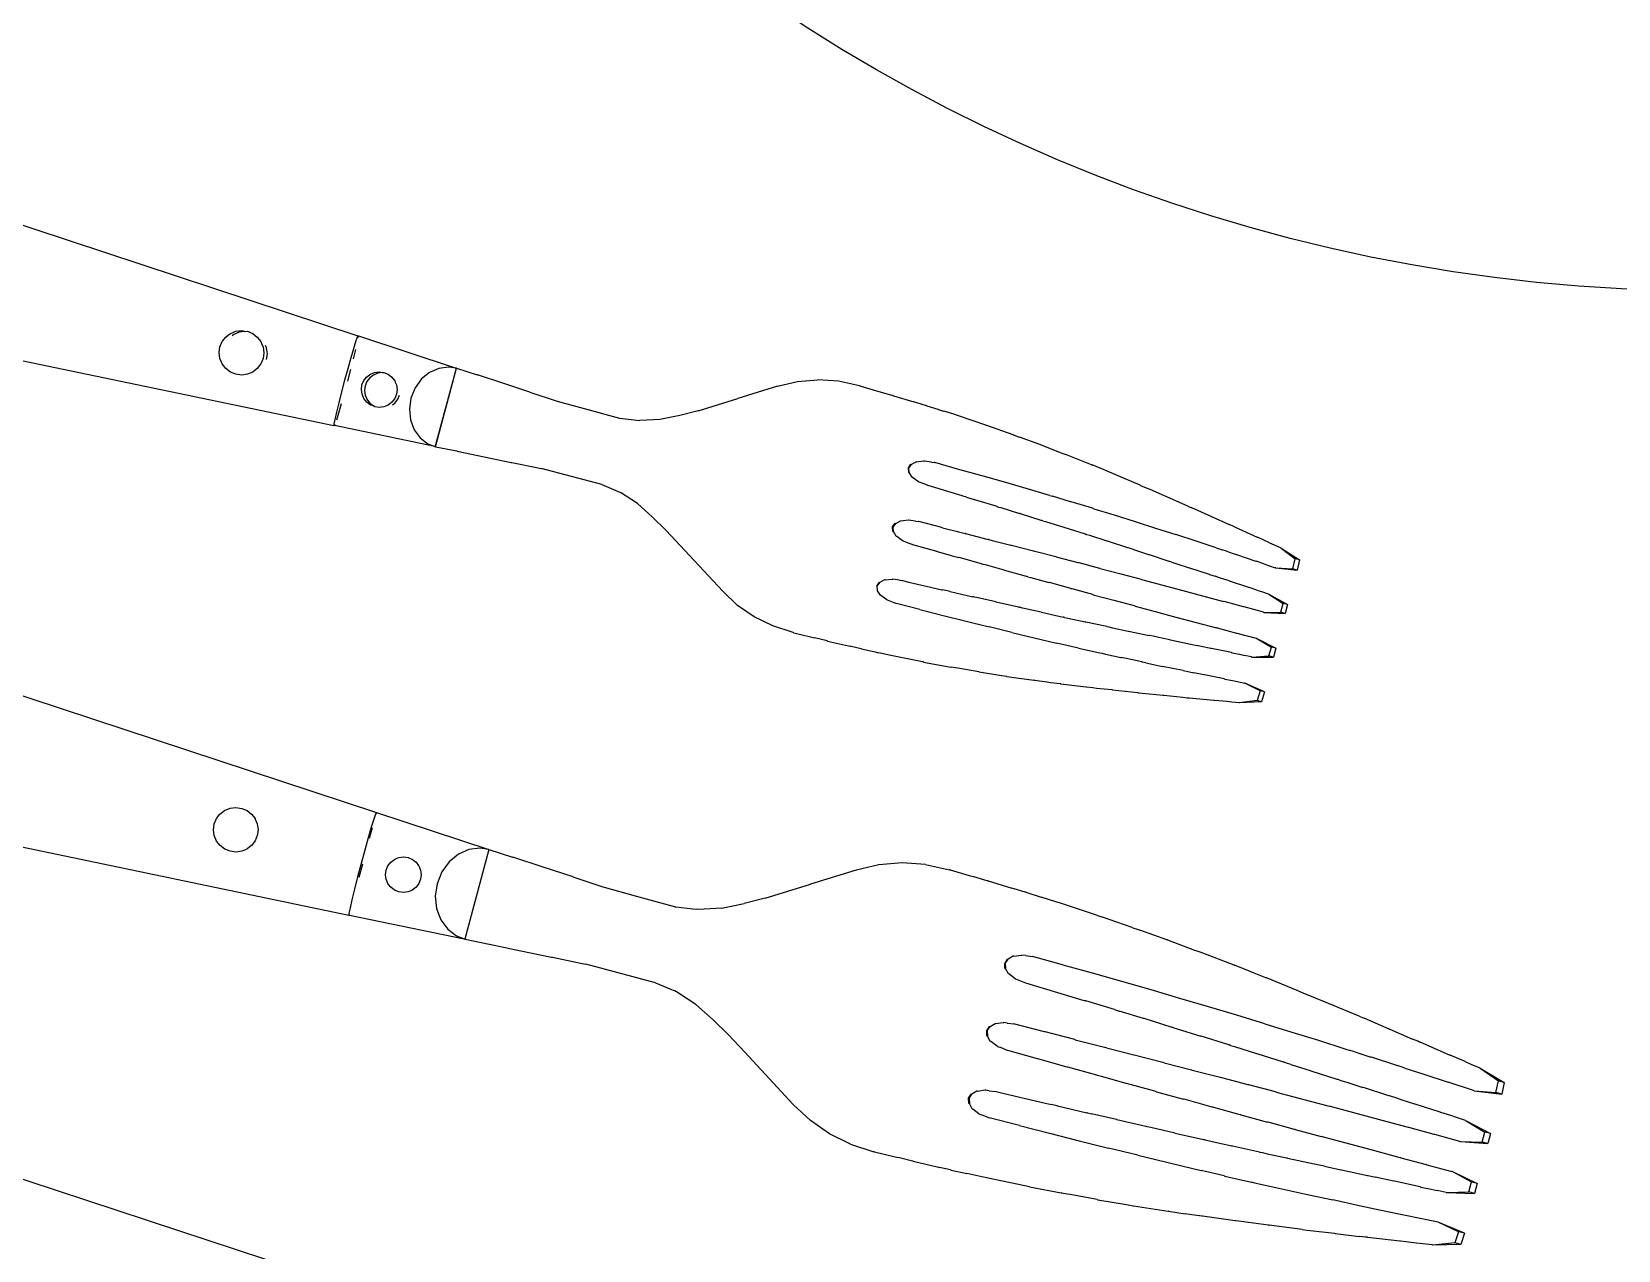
# Model space of a CAD drawing. Header units: metres. Extents: x 244.4 to 340.3, y -4.1 to 64.3.
# Drawn here: x 262.3143 to 262.4503, y 60.1486 to 60.253 of the extents above; entities that cross this region are included whole.
import ezdxf

# ---------------------------------------------------------------- set-up
doc = ezdxf.new("R2010")
doc.units = ezdxf.units.M
doc.layers.add('Edges', color=7, linetype='Continuous')

msp = doc.modelspace()

# ---------------------------------------------------------------- linework, layer by layer
at = {"layer": 'Edges'}
for p, q in [((262.26914, 60.25108), (262.34224, 60.22697)), ((262.26482, 60.23495), (262.34018, 60.21928)), ((262.33041, 60.22602), (262.3306, 60.22648)), ((262.3306, 60.22648), (262.33091, 60.22687)), ((262.33091, 60.22687), (262.33114, 60.22705)), ((262.33114, 60.22705), (262.3313, 60.22718)), ((262.3313, 60.22718), (262.33177, 60.22737)), ((262.33161, 60.2271), (262.33145, 60.22697)), ((262.33206, 60.22729), (262.33161, 60.2271)), ((262.33177, 60.22737), (262.33227, 60.22743)), ((262.33255, 60.22735), (262.33206, 60.22729)), ((262.33227, 60.22743), (262.33255, 60.22735)), ((262.33255, 60.22735), (262.33276, 60.22737)), ((262.33276, 60.22737), (262.33322, 60.22717)), ((262.33322, 60.22717), (262.33361, 60.22687)), ((262.33361, 60.22687), (262.33391, 60.22648)), ((262.33391, 60.22648), (262.33401, 60.22624)), ((262.33401, 60.22624), (262.3341, 60.22602)), ((262.3344, 60.22594), (262.33431, 60.22615)), ((262.34204, 60.22647), (262.34185, 60.22587)), ((262.34217, 60.22685), (262.34204, 60.22647)), ((262.34224, 60.22697), (262.34217, 60.22685)), ((262.34224, 60.22697), (262.34228, 60.22696)), ((262.34228, 60.22682), (262.34228, 60.22696)), ((262.34228, 60.22696), (262.35066, 60.2242)), ((262.33034, 60.22553), (262.33041, 60.22602)), ((262.33041, 60.22503), (262.33034, 60.22553)), ((262.33052, 60.22476), (262.33041, 60.22503)), ((262.33061, 60.22457), (262.33052, 60.22476)), ((262.3341, 60.22503), (262.33391, 60.22457)), ((262.3341, 60.22602), (262.33417, 60.22552)), ((262.33417, 60.22552), (262.3341, 60.22503)), ((262.33447, 60.22544), (262.3344, 60.22594)), ((262.3344, 60.22495), (262.33447, 60.22544)), ((262.34162, 60.22508), (262.34136, 60.22415)), ((262.34185, 60.22587), (262.34162, 60.22508)), ((262.34187, 60.22501), (262.34206, 60.2258)), ((262.33091, 60.22417), (262.33061, 60.22457)), ((262.33131, 60.22387), (262.33091, 60.22417)), ((262.33177, 60.22368), (262.33131, 60.22387)), ((262.33227, 60.22361), (262.33177, 60.22368)), ((262.33276, 60.22368), (262.33227, 60.22361)), ((262.33322, 60.22387), (262.33276, 60.22368)), ((262.33342, 60.22403), (262.33322, 60.22387)), ((262.33361, 60.22417), (262.33342, 60.22403)), ((262.33391, 60.22457), (262.33361, 60.22417)), ((262.34136, 60.22415), (262.34109, 60.22316)), ((262.34137, 60.22308), (262.34163, 60.22408)), ((262.34274, 60.22313), (262.34298, 60.22344)), ((262.34298, 60.22344), (262.34322, 60.22362)), ((262.34325, 60.22337), (262.34301, 60.22305)), ((262.34322, 60.22362), (262.3433, 60.22368)), ((262.34349, 60.22355), (262.34325, 60.22337)), ((262.3433, 60.22368), (262.34367, 60.22383)), ((262.34357, 60.22361), (262.34349, 60.22355)), ((262.34393, 60.22377), (262.34357, 60.22361)), ((262.34367, 60.22383), (262.34407, 60.22389)), ((262.34432, 60.22382), (262.34393, 60.22377)), ((262.34407, 60.22389), (262.34432, 60.22382)), ((262.34432, 60.22382), (262.34447, 60.22383)), ((262.34447, 60.22383), (262.34483, 60.22368)), ((262.34483, 60.22368), (262.34515, 60.22344)), ((262.34515, 60.22344), (262.34539, 60.22312)), ((262.34838, 60.22384), (262.34769, 60.22327)), ((262.34917, 60.22418), (262.34838, 60.22384)), ((262.35065, 60.22417), (262.34886, 60.2175)), ((262.3489, 60.21746), (262.3507, 60.22419)), ((262.35, 60.22429), (262.34917, 60.22418)), ((262.35066, 60.2242), (262.35, 60.22429)), ((262.35066, 60.2242), (262.35065, 60.22417)), ((262.35065, 60.22417), (262.3507, 60.22419)), ((262.3507, 60.22419), (262.35066, 60.2242)), ((262.3507, 60.22419), (262.35246, 60.22363)), ((262.35246, 60.22363), (262.35249, 60.22362)), ((262.35475, 60.22287), (262.35249, 60.22362)), ((262.34083, 60.22216), (262.34059, 60.22123)), ((262.34109, 60.22316), (262.34083, 60.22216)), ((262.34253, 60.22236), (262.34258, 60.22276)), ((262.34259, 60.22197), (262.34253, 60.22236)), ((262.34258, 60.22276), (262.34274, 60.22313)), ((262.34286, 60.22268), (262.34281, 60.22229)), ((262.34281, 60.22229), (262.34286, 60.22189)), ((262.34301, 60.22305), (262.34286, 60.22268)), ((262.34539, 60.22312), (262.34544, 60.22299)), ((262.34544, 60.22299), (262.34554, 60.22276)), ((262.34554, 60.22276), (262.34559, 60.22236)), ((262.34559, 60.22236), (262.34554, 60.22197)), ((262.34714, 60.22251), (262.34678, 60.22163)), ((262.34769, 60.22327), (262.34714, 60.22251)), ((262.35698, 60.22214), (262.35475, 60.22287)), ((262.35698, 60.22214), (262.35705, 60.22212)), ((262.35705, 60.22212), (262.35922, 60.2214)), ((262.37821, 60.22265), (262.37482, 60.2216)), ((262.37821, 60.22265), (262.37993, 60.22305)), ((262.37993, 60.22305), (262.38167, 60.22319)), ((262.38343, 60.22307), (262.38167, 60.22319)), ((262.38523, 60.22268), (262.38343, 60.22307)), ((262.38528, 60.22267), (262.38523, 60.22268)), ((262.38528, 60.22267), (262.38671, 60.22226)), ((262.38671, 60.22226), (262.38702, 60.22217)), ((262.38702, 60.22217), (262.3881, 60.22185)), ((262.34059, 60.22123), (262.3404, 60.22043)), ((262.34061, 60.22037), (262.34084, 60.22116)), ((262.3427, 60.22169), (262.34259, 60.22197)), ((262.34274, 60.2216), (262.3427, 60.22169)), ((262.34299, 60.22128), (262.34274, 60.2216)), ((262.34286, 60.22189), (262.34297, 60.22162)), ((262.34297, 60.22162), (262.34301, 60.22153)), ((262.34331, 60.22104), (262.34299, 60.22128)), ((262.34301, 60.22153), (262.34325, 60.22121)), ((262.34325, 60.22121), (262.34356, 60.22097)), ((262.34356, 60.22097), (262.34331, 60.22104)), ((262.34368, 60.22088), (262.34356, 60.22097)), ((262.34407, 60.22083), (262.34368, 60.22088)), ((262.34446, 60.22088), (262.34407, 60.22083)), ((262.34483, 60.22104), (262.34446, 60.22088)), ((262.34494, 60.22112), (262.34483, 60.22104)), ((262.34514, 60.22128), (262.34494, 60.22112)), ((262.34539, 60.2216), (262.34514, 60.22128)), ((262.3452, 60.22106), (262.3454, 60.22121)), ((262.34554, 60.22197), (262.34539, 60.2216)), ((262.3454, 60.22121), (262.34565, 60.22153)), ((262.34565, 60.22153), (262.3458, 60.22189)), ((262.34678, 60.22163), (262.34665, 60.22069)), ((262.34665, 60.22069), (262.34675, 60.21976)), ((262.35922, 60.2214), (262.35933, 60.22136)), ((262.35933, 60.22136), (262.36164, 60.22073)), ((262.36164, 60.22073), (262.36466, 60.21991)), ((262.3714, 60.22055), (262.37482, 60.2216)), ((262.38814, 60.22184), (262.3881, 60.22185)), ((262.38814, 60.22184), (262.3899, 60.22131)), ((262.39008, 60.22125), (262.3899, 60.22131)), ((262.39097, 60.22098), (262.39008, 60.22125)), ((262.39101, 60.22097), (262.39097, 60.22098)), ((262.39101, 60.22097), (262.39195, 60.22067)), ((262.39195, 60.22067), (262.39215, 60.22061)), ((262.34026, 60.21981), (262.34018, 60.21942)), ((262.34018, 60.21942), (262.34018, 60.21928)), ((262.34018, 60.21928), (262.34022, 60.21927)), ((262.34022, 60.21927), (262.34029, 60.21939)), ((262.3404, 60.22043), (262.34026, 60.21981)), ((262.34042, 60.21977), (262.34061, 60.22037)), ((262.34675, 60.21976), (262.34707, 60.21892)), ((262.36466, 60.21991), (262.3664, 60.2197)), ((262.36813, 60.21979), (262.3664, 60.2197)), ((262.36983, 60.22015), (262.36813, 60.21979)), ((262.3714, 60.22055), (262.36983, 60.22015)), ((262.39215, 60.22061), (262.39247, 60.22051)), ((262.39333, 60.22024), (262.39247, 60.22051)), ((262.39372, 60.22011), (262.39333, 60.22024)), ((262.39608, 60.21932), (262.39372, 60.22011)), ((262.39608, 60.21932), (262.39613, 60.2193)), ((262.39613, 60.2193), (262.39617, 60.21929)), ((262.39841, 60.21849), (262.39617, 60.21929)), ((262.34883, 60.21748), (262.34022, 60.21927)), ((262.34707, 60.21892), (262.34758, 60.21823)), ((262.34758, 60.21823), (262.34824, 60.21772)), ((262.39841, 60.21849), (262.39845, 60.21848)), ((262.39845, 60.21848), (262.39879, 60.21835)), ((262.39879, 60.21835), (262.39897, 60.21829)), ((262.40069, 60.21765), (262.39897, 60.21829)), ((262.34824, 60.21772), (262.34883, 60.21748)), ((262.34883, 60.21748), (262.34886, 60.21747)), ((262.3489, 60.21746), (262.34886, 60.2175)), ((262.34886, 60.2175), (262.34886, 60.21747)), ((262.34886, 60.21747), (262.3489, 60.21746)), ((262.3489, 60.21746), (262.35071, 60.2171)), ((262.35071, 60.2171), (262.35073, 60.21709)), ((262.35073, 60.21709), (262.35307, 60.2166)), ((262.35307, 60.2166), (262.35537, 60.21612)), ((262.40073, 60.21764), (262.40069, 60.21765)), ((262.40073, 60.21764), (262.40253, 60.21695)), ((262.40253, 60.21695), (262.40276, 60.21686)), ((262.40276, 60.21686), (262.40293, 60.21679)), ((262.40298, 60.21678), (262.40293, 60.21679)), ((262.40514, 60.21591), (262.40298, 60.21678)), ((262.35537, 60.21612), (262.35544, 60.21611)), ((262.35544, 60.21611), (262.35768, 60.21565)), ((262.35768, 60.21565), (262.3578, 60.21562)), ((262.3578, 60.21562), (262.35795, 60.21559)), ((262.36314, 60.21421), (262.35795, 60.21559)), ((262.38944, 60.21564), (262.38965, 60.21597)), ((262.38946, 60.21526), (262.38944, 60.21564)), ((262.3895, 60.21524), (262.38946, 60.21526)), ((262.38948, 60.21563), (262.38969, 60.21595)), ((262.3895, 60.21524), (262.38948, 60.21563)), ((262.38974, 60.21485), (262.3895, 60.21524)), ((262.38965, 60.21597), (262.38969, 60.21595)), ((262.3901, 60.21618), (262.38969, 60.21595)), ((262.3901, 60.21618), (262.39014, 60.21617)), ((262.39014, 60.21617), (262.39076, 60.21624)), ((262.39076, 60.21624), (262.39081, 60.21623)), ((262.3914, 60.21614), (262.39081, 60.21623)), ((262.3914, 60.21614), (262.39165, 60.21611)), ((262.39169, 60.2161), (262.39165, 60.21611)), ((262.39365, 60.21555), (262.39169, 60.2161)), ((262.39563, 60.21499), (262.39365, 60.21555)), ((262.40514, 60.21591), (262.40518, 60.2159)), ((262.40621, 60.21547), (262.40518, 60.2159)), ((262.40647, 60.21537), (262.40621, 60.21547)), ((262.40723, 60.21504), (262.40647, 60.21537)), ((262.36314, 60.21421), (262.36474, 60.21353)), ((262.38978, 60.21483), (262.38974, 60.21485)), ((262.39029, 60.21446), (262.38978, 60.21483)), ((262.39029, 60.21446), (262.39033, 60.21445)), ((262.39033, 60.21445), (262.39089, 60.21424)), ((262.39089, 60.21424), (262.39112, 60.21415)), ((262.39442, 60.21314), (262.39112, 60.21415)), ((262.39759, 60.21444), (262.39563, 60.21499)), ((262.39953, 60.21388), (262.39759, 60.21444)), ((262.40144, 60.21332), (262.39953, 60.21388)), ((262.40727, 60.21503), (262.40723, 60.21504)), ((262.4093, 60.21416), (262.40727, 60.21503)), ((262.40934, 60.21415), (262.4093, 60.21416)), ((262.40934, 60.21415), (262.40983, 60.21393)), ((262.40983, 60.21393), (262.41013, 60.21381)), ((262.26029, 60.21365), (262.34383, 60.1861)), ((262.3662, 60.21258), (262.36474, 60.21353)), ((262.36749, 60.21142), (262.3662, 60.21258)), ((262.39442, 60.21314), (262.39451, 60.21311)), ((262.39451, 60.21311), (262.39508, 60.21293)), ((262.39513, 60.21292), (262.39508, 60.21293)), ((262.39703, 60.21233), (262.39513, 60.21292)), ((262.40155, 60.21329), (262.40144, 60.21332)), ((262.40155, 60.21329), (262.40178, 60.21322)), ((262.40334, 60.21275), (262.40178, 60.21322)), ((262.40338, 60.21274), (262.40334, 60.21275)), ((262.40522, 60.21218), (262.40338, 60.21274)), ((262.41013, 60.21381), (262.41135, 60.21328)), ((262.41139, 60.21326), (262.41135, 60.21328)), ((262.4134, 60.21237), (262.41139, 60.21326)), ((262.36865, 60.21029), (262.36749, 60.21142)), ((262.38834, 60.21089), (262.38874, 60.21112)), ((262.38874, 60.21112), (262.38878, 60.21111)), ((262.38878, 60.21111), (262.38941, 60.21118)), ((262.38941, 60.21118), (262.38945, 60.21117)), ((262.39004, 60.21108), (262.38945, 60.21117)), ((262.39703, 60.21233), (262.39708, 60.21232)), ((262.39708, 60.21232), (262.39717, 60.21229)), ((262.39717, 60.21229), (262.39735, 60.21224)), ((262.39735, 60.21224), (262.39896, 60.21174)), ((262.399, 60.21173), (262.39896, 60.21174)), ((262.399, 60.21173), (262.40087, 60.21114)), ((262.40091, 60.21113), (262.40087, 60.21114)), ((262.40096, 60.21111), (262.40091, 60.21113)), ((262.40096, 60.21111), (262.4012, 60.21104)), ((262.40526, 60.21217), (262.40522, 60.21218)), ((262.40532, 60.21215), (262.40526, 60.21217)), ((262.40532, 60.21215), (262.40708, 60.21161)), ((262.40708, 60.21161), (262.40886, 60.21105)), ((262.4134, 60.21237), (262.41373, 60.21223)), ((262.41538, 60.21148), (262.41373, 60.21223)), ((262.41538, 60.21148), (262.41542, 60.21147)), ((262.41542, 60.21147), (262.41692, 60.21079)), ((262.36987, 60.20898), (262.36865, 60.21029)), ((262.38808, 60.21058), (262.3883, 60.2109)), ((262.38811, 60.21019), (262.38808, 60.21058)), ((262.38815, 60.21018), (262.38811, 60.21019)), ((262.38812, 60.21057), (262.38834, 60.21089)), ((262.38815, 60.21018), (262.38812, 60.21057)), ((262.38838, 60.20978), (262.38815, 60.21018)), ((262.3883, 60.2109), (262.38834, 60.21089)), ((262.38843, 60.20977), (262.38838, 60.20978)), ((262.38893, 60.2094), (262.38843, 60.20977)), ((262.39004, 60.21108), (262.39029, 60.21105)), ((262.39033, 60.21104), (262.39029, 60.21105)), ((262.39231, 60.21053), (262.39033, 60.21104)), ((262.39235, 60.21052), (262.39231, 60.21053)), ((262.39235, 60.21052), (262.39364, 60.21019)), ((262.39364, 60.21019), (262.39372, 60.21017)), ((262.39372, 60.21017), (262.3943, 60.21002)), ((262.39434, 60.21001), (262.3943, 60.21002)), ((262.39434, 60.21001), (262.39628, 60.20951)), ((262.4012, 60.21104), (262.40275, 60.21055)), ((262.40279, 60.21054), (262.40275, 60.21055)), ((262.40462, 60.20996), (262.40279, 60.21054)), ((262.40462, 60.20996), (262.40466, 60.20995)), ((262.40472, 60.20992), (262.40466, 60.20995)), ((262.40499, 60.20984), (262.40472, 60.20992)), ((262.40646, 60.20937), (262.40499, 60.20984)), ((262.40886, 60.21105), (262.41062, 60.21049)), ((262.41062, 60.21049), (262.41237, 60.20993)), ((262.4141, 60.20936), (262.41237, 60.20993)), ((262.41728, 60.21064), (262.41692, 60.21079)), ((262.41738, 60.21058), (262.41728, 60.21064)), ((262.41742, 60.21057), (262.41738, 60.21058)), ((262.41937, 60.20969), (262.41742, 60.21057)), ((262.3723, 60.20638), (262.36987, 60.20898)), ((262.38897, 60.20939), (262.38893, 60.2094)), ((262.38897, 60.20939), (262.38953, 60.20917)), ((262.38976, 60.20907), (262.38953, 60.20917)), ((262.3898, 60.20906), (262.38976, 60.20907)), ((262.39177, 60.20851), (262.3898, 60.20906)), ((262.39181, 60.2085), (262.39177, 60.20851)), ((262.39181, 60.2085), (262.39309, 60.20814)), ((262.39632, 60.2095), (262.39628, 60.20951)), ((262.39632, 60.2095), (262.39642, 60.20948)), ((262.39642, 60.20948), (262.3966, 60.20943)), ((262.3966, 60.20943), (262.39822, 60.20901)), ((262.39827, 60.209), (262.39822, 60.20901)), ((262.40015, 60.20851), (262.39827, 60.209)), ((262.40019, 60.2085), (262.40015, 60.20851)), ((262.40026, 60.20849), (262.40019, 60.2085)), ((262.4005, 60.20842), (262.40026, 60.20849)), ((262.40206, 60.20802), (262.4005, 60.20842)), ((262.4065, 60.20936), (262.40646, 60.20937)), ((262.40825, 60.2088), (262.4065, 60.20936)), ((262.40829, 60.20878), (262.40825, 60.2088)), ((262.40844, 60.20873), (262.40829, 60.20878)), ((262.40874, 60.20864), (262.40844, 60.20873)), ((262.40874, 60.20864), (262.41001, 60.20822)), ((262.41582, 60.20879), (262.4141, 60.20936)), ((262.41582, 60.20879), (262.41634, 60.20862)), ((262.41671, 60.2085), (262.41634, 60.20862)), ((262.41671, 60.2085), (262.41753, 60.20822)), ((262.41941, 60.20967), (262.41937, 60.20969)), ((262.42039, 60.20922), (262.41941, 60.20967)), ((262.42039, 60.20922), (262.42078, 60.20905)), ((262.42078, 60.20905), (262.42135, 60.20878)), ((262.42135, 60.20878), (262.42139, 60.20877)), ((262.42139, 60.20877), (262.42297, 60.20776)), ((262.42139, 60.20877), (262.42258, 60.20786)), ((262.39309, 60.20814), (262.39317, 60.20812)), ((262.39317, 60.20812), (262.39375, 60.20796)), ((262.39379, 60.20795), (262.39375, 60.20796)), ((262.39571, 60.20741), (262.39379, 60.20795)), ((262.39575, 60.2074), (262.39571, 60.20741)), ((262.39585, 60.20737), (262.39575, 60.2074)), ((262.39604, 60.20732), (262.39585, 60.20737)), ((262.39765, 60.20687), (262.39604, 60.20732)), ((262.40211, 60.20801), (262.40206, 60.20802)), ((262.40211, 60.20801), (262.40396, 60.20752)), ((262.404, 60.20751), (262.40396, 60.20752)), ((262.40407, 60.2075), (262.404, 60.20751)), ((262.40583, 60.20703), (262.40407, 60.2075)), ((262.40588, 60.20702), (262.40583, 60.20703)), ((262.41001, 60.20822), (262.41006, 60.20821)), ((262.41006, 60.20821), (262.41177, 60.20765)), ((262.41177, 60.20765), (262.41181, 60.20764)), ((262.41181, 60.20764), (262.41211, 60.20754)), ((262.41211, 60.20754), (262.41244, 60.20743)), ((262.41244, 60.20743), (262.4135, 60.20708)), ((262.4135, 60.20708), (262.41354, 60.20707)), ((262.41354, 60.20707), (262.41522, 60.20652)), ((262.41753, 60.20822), (262.41757, 60.20821)), ((262.41757, 60.20821), (262.41922, 60.20765)), ((262.41922, 60.20765), (262.41926, 60.20764)), ((262.41991, 60.20742), (262.41926, 60.20764)), ((262.41991, 60.20742), (262.42089, 60.20708)), ((262.42094, 60.20707), (262.42089, 60.20708)), ((262.42094, 60.20707), (262.42277, 60.20688)), ((262.42094, 60.20707), (262.42238, 60.20699)), ((262.42238, 60.20699), (262.42258, 60.20786)), ((262.42297, 60.20776), (262.42258, 60.20786)), ((262.42297, 60.20776), (262.42277, 60.20688)), ((262.37351, 60.20507), (262.3723, 60.20638)), ((262.38672, 60.20551), (262.38694, 60.20584)), ((262.38676, 60.2055), (262.38698, 60.20583)), ((262.38694, 60.20584), (262.38698, 60.20583)), ((262.38738, 60.20605), (262.38698, 60.20583)), ((262.38743, 60.20604), (262.38738, 60.20605)), ((262.38743, 60.20604), (262.38805, 60.20611)), ((262.38805, 60.20611), (262.38809, 60.2061)), ((262.38868, 60.20601), (262.38809, 60.2061)), ((262.38868, 60.20601), (262.38893, 60.20598)), ((262.38893, 60.20598), (262.38947, 60.20586)), ((262.38947, 60.20586), (262.39096, 60.20551)), ((262.39769, 60.20686), (262.39765, 60.20687)), ((262.39957, 60.20634), (262.39769, 60.20686)), ((262.39961, 60.20633), (262.39957, 60.20634)), ((262.39968, 60.20631), (262.39961, 60.20633)), ((262.39968, 60.20631), (262.39992, 60.20625)), ((262.39992, 60.20625), (262.40147, 60.20582)), ((262.40152, 60.20581), (262.40147, 60.20582)), ((262.40336, 60.2053), (262.40152, 60.20581)), ((262.40588, 60.20702), (262.40764, 60.20656)), ((262.40768, 60.20654), (262.40764, 60.20656)), ((262.40943, 60.20608), (262.40768, 60.20654)), ((262.40943, 60.20608), (262.41297, 60.20514)), ((262.41526, 60.20651), (262.41522, 60.20652)), ((262.41526, 60.20651), (262.41573, 60.20635)), ((262.4161, 60.20623), (262.41573, 60.20635)), ((262.41692, 60.20596), (262.4161, 60.20623)), ((262.41697, 60.20594), (262.41692, 60.20596)), ((262.41861, 60.2054), (262.41697, 60.20594)), ((262.42277, 60.20688), (262.42238, 60.20699)), ((262.37351, 60.20507), (262.37479, 60.20386)), ((262.38672, 60.20551), (262.38675, 60.20513)), ((262.38679, 60.20511), (262.38675, 60.20513)), ((262.38679, 60.20511), (262.38676, 60.2055)), ((262.38703, 60.20472), (262.38679, 60.20511)), ((262.38707, 60.2047), (262.38703, 60.20472)), ((262.38757, 60.20433), (262.38707, 60.2047)), ((262.38761, 60.20432), (262.38757, 60.20433)), ((262.38761, 60.20432), (262.38817, 60.20411)), ((262.39096, 60.20551), (262.3923, 60.2052)), ((262.3923, 60.2052), (262.39239, 60.20518)), ((262.39297, 60.20505), (262.39239, 60.20518)), ((262.39301, 60.20504), (262.39297, 60.20505)), ((262.39301, 60.20504), (262.39496, 60.20459)), ((262.395, 60.20458), (262.39496, 60.20459)), ((262.3951, 60.20456), (262.395, 60.20458)), ((262.39528, 60.20452), (262.3951, 60.20456)), ((262.39693, 60.20415), (262.39528, 60.20452)), ((262.4034, 60.20529), (262.40336, 60.2053)), ((262.40347, 60.20527), (262.4034, 60.20529)), ((262.40523, 60.20479), (262.40347, 60.20527)), ((262.40527, 60.20477), (262.40523, 60.20479)), ((262.40527, 60.20477), (262.40704, 60.20429)), ((262.41297, 60.20514), (262.41645, 60.2042)), ((262.41866, 60.20539), (262.41861, 60.2054)), ((262.41931, 60.20517), (262.41866, 60.20539)), ((262.41931, 60.20517), (262.4197, 60.20504)), ((262.4197, 60.20504), (262.42029, 60.20484)), ((262.42029, 60.20484), (262.42034, 60.20483)), ((262.42034, 60.20483), (262.42194, 60.20392)), ((262.42034, 60.20483), (262.42155, 60.20402)), ((262.37622, 60.20287), (262.37479, 60.20386)), ((262.38817, 60.20411), (262.3884, 60.20402)), ((262.39042, 60.2035), (262.3884, 60.20402)), ((262.39042, 60.2035), (262.39242, 60.20299)), ((262.39242, 60.20299), (262.39439, 60.2025)), ((262.39697, 60.20414), (262.39693, 60.20415)), ((262.39887, 60.20371), (262.39697, 60.20414)), ((262.39887, 60.20371), (262.39892, 60.2037)), ((262.39897, 60.20369), (262.39892, 60.2037)), ((262.39921, 60.20363), (262.39897, 60.20369)), ((262.4008, 60.20328), (262.39921, 60.20363)), ((262.4008, 60.20328), (262.40085, 60.20327)), ((262.40085, 60.20327), (262.40271, 60.20286)), ((262.40708, 60.20428), (262.40704, 60.20429)), ((262.40882, 60.20381), (262.40708, 60.20428)), ((262.40887, 60.2038), (262.40882, 60.20381)), ((262.40887, 60.2038), (262.4106, 60.20333)), ((262.4106, 60.20333), (262.41236, 60.20286)), ((262.41649, 60.20418), (262.41645, 60.2042)), ((262.41817, 60.20373), (262.41649, 60.20418)), ((262.41821, 60.20372), (262.41817, 60.20373)), ((262.41987, 60.20327), (262.41821, 60.20372)), ((262.41991, 60.20325), (262.41987, 60.20327)), ((262.41991, 60.20325), (262.42135, 60.20327)), ((262.41991, 60.20325), (262.42174, 60.20317)), ((262.42135, 60.20327), (262.42155, 60.20402)), ((262.42174, 60.20317), (262.42135, 60.20327)), ((262.42194, 60.20392), (262.42155, 60.20402)), ((262.42194, 60.20392), (262.42174, 60.20317)), ((262.37781, 60.20209), (262.37622, 60.20287)), ((262.37956, 60.20152), (262.37781, 60.20209)), ((262.39439, 60.2025), (262.39635, 60.20201)), ((262.39829, 60.20154), (262.39635, 60.20201)), ((262.40276, 60.20284), (262.40271, 60.20286)), ((262.40282, 60.20283), (262.40276, 60.20284)), ((262.40282, 60.20283), (262.40309, 60.20277)), ((262.40309, 60.20277), (262.4046, 60.20244)), ((262.40465, 60.20243), (262.4046, 60.20244)), ((262.40644, 60.20205), (262.40465, 60.20243)), ((262.40644, 60.20205), (262.40648, 60.20204)), ((262.40648, 60.20204), (262.40663, 60.20201)), ((262.40663, 60.20201), (262.40694, 60.20194)), ((262.40694, 60.20194), (262.40826, 60.20166)), ((262.40826, 60.20166), (262.4083, 60.20165)), ((262.4083, 60.20165), (262.41006, 60.20128)), ((262.41236, 60.20286), (262.41584, 60.20193)), ((262.41589, 60.20192), (262.41584, 60.20193)), ((262.41589, 60.20192), (262.41756, 60.20147)), ((262.37961, 60.20151), (262.37956, 60.20152)), ((262.37961, 60.20151), (262.38105, 60.20116)), ((262.38105, 60.20116), (262.38137, 60.20108)), ((262.38246, 60.20081), (262.38137, 60.20108)), ((262.3825, 60.2008), (262.38246, 60.20081)), ((262.3825, 60.2008), (262.3843, 60.20039)), ((262.3843, 60.20039), (262.38448, 60.20035)), ((262.38452, 60.20034), (262.38448, 60.20035)), ((262.38538, 60.20014), (262.38452, 60.20034)), ((262.39829, 60.20154), (262.40021, 60.20108)), ((262.40021, 60.20108), (262.40212, 60.20063)), ((262.40402, 60.2002), (262.40212, 60.20063)), ((262.4101, 60.20127), (262.41006, 60.20128)), ((262.41041, 60.20121), (262.4101, 60.20127)), ((262.41075, 60.20113), (262.41041, 60.20121)), ((262.41184, 60.20091), (262.41075, 60.20113)), ((262.41184, 60.20091), (262.41189, 60.20089)), ((262.41189, 60.20089), (262.41361, 60.20054)), ((262.41361, 60.20054), (262.41366, 60.20052)), ((262.41366, 60.20052), (262.41415, 60.20042)), ((262.41452, 60.20034), (262.41415, 60.20042)), ((262.41537, 60.20017), (262.41452, 60.20034)), ((262.41761, 60.20146), (262.41756, 60.20147)), ((262.41927, 60.20102), (262.41761, 60.20146)), ((262.41931, 60.20101), (262.41927, 60.20102)), ((262.41931, 60.20101), (262.42094, 60.20018)), ((262.41931, 60.20101), (262.42055, 60.20028)), ((262.42034, 60.19953), (262.42055, 60.20028)), ((262.42094, 60.20018), (262.42055, 60.20028)), ((262.38542, 60.20012), (262.38538, 60.20014)), ((262.38542, 60.20012), (262.38659, 60.19986)), ((262.38659, 60.19986), (262.38691, 60.1998)), ((262.38779, 60.1996), (262.38691, 60.1998)), ((262.3882, 60.19951), (262.38779, 60.1996)), ((262.39065, 60.19902), (262.3882, 60.19951)), ((262.39069, 60.19901), (262.39065, 60.19902)), ((262.39069, 60.19901), (262.39073, 60.199)), ((262.39073, 60.199), (262.39307, 60.19857)), ((262.40402, 60.2002), (262.40584, 60.19979)), ((262.40584, 60.19979), (262.40603, 60.19975)), ((262.40603, 60.19975), (262.40634, 60.19968)), ((262.40634, 60.19968), (262.40765, 60.19939)), ((262.40765, 60.19939), (262.40769, 60.19938)), ((262.40945, 60.19901), (262.40769, 60.19938)), ((262.40945, 60.19901), (262.40949, 60.199)), ((262.4098, 60.19893), (262.40949, 60.199)), ((262.4098, 60.19893), (262.41123, 60.19863)), ((262.41542, 60.20016), (262.41537, 60.20017)), ((262.41712, 60.19981), (262.41542, 60.20016)), ((262.41712, 60.19981), (262.41716, 60.19979)), ((262.41716, 60.19979), (262.41783, 60.19966)), ((262.41783, 60.19966), (262.41824, 60.19957)), ((262.41885, 60.19945), (262.41824, 60.19957)), ((262.41885, 60.19945), (262.41889, 60.19943)), ((262.41889, 60.19943), (262.42034, 60.19953)), ((262.41889, 60.19943), (262.42074, 60.19943)), ((262.42074, 60.19943), (262.42034, 60.19953)), ((262.42094, 60.20018), (262.42074, 60.19943)), ((262.39307, 60.19857), (262.39311, 60.19856)), ((262.39347, 60.1985), (262.39311, 60.19856)), ((262.39366, 60.19846), (262.39347, 60.1985)), ((262.39547, 60.19816), (262.39366, 60.19846)), ((262.39547, 60.19816), (262.39551, 60.19815)), ((262.39551, 60.19815), (262.39741, 60.19785)), ((262.39741, 60.19785), (262.39765, 60.19781)), ((262.39765, 60.19781), (262.39784, 60.19778)), ((262.39784, 60.19778), (262.39788, 60.19777)), ((262.39788, 60.19777), (262.40019, 60.19745)), ((262.413, 60.19827), (262.41123, 60.19863)), ((262.413, 60.19827), (262.41354, 60.19815)), ((262.41354, 60.19815), (262.41391, 60.19808)), ((262.41476, 60.19791), (262.41391, 60.19808)), ((262.41481, 60.19789), (262.41476, 60.19791)), ((262.41651, 60.19755), (262.41481, 60.19789)), ((262.41656, 60.19754), (262.41651, 60.19755)), ((262.41656, 60.19754), (262.41723, 60.19741)), ((262.40023, 60.19743), (262.40019, 60.19745)), ((262.40023, 60.19743), (262.40134, 60.1973)), ((262.40134, 60.1973), (262.40162, 60.19725)), ((262.40162, 60.19725), (262.40244, 60.19715)), ((262.40244, 60.19715), (262.40248, 60.19714)), ((262.40248, 60.19714), (262.40467, 60.19688)), ((262.40467, 60.19688), (262.40471, 60.19687)), ((262.40471, 60.19687), (262.40524, 60.19681)), ((262.40524, 60.19681), (262.40556, 60.19677)), ((262.40556, 60.19677), (262.40688, 60.19663)), ((262.40688, 60.19663), (262.40693, 60.19661)), ((262.40693, 60.19661), (262.40909, 60.19639)), ((262.40913, 60.19637), (262.40909, 60.19639)), ((262.40913, 60.19637), (262.40947, 60.19634)), ((262.40947, 60.19634), (262.41127, 60.19616)), ((262.41127, 60.19616), (262.41132, 60.19615)), ((262.41723, 60.19741), (262.41764, 60.19732)), ((262.41764, 60.19732), (262.41824, 60.1972)), ((262.41829, 60.19719), (262.41824, 60.1972)), ((262.41997, 60.19644), (262.41829, 60.19719)), ((262.41958, 60.19654), (262.41829, 60.19719)), ((262.41958, 60.19654), (262.41932, 60.1957)), ((262.41997, 60.19644), (262.41958, 60.19654)), ((262.41997, 60.19644), (262.41971, 60.19559)), ((262.25535, 60.19521), (262.34147, 60.1773)), ((262.41132, 60.19615), (262.41296, 60.19598)), ((262.41296, 60.19598), (262.41334, 60.19594)), ((262.41334, 60.19594), (262.41345, 60.19593)), ((262.41345, 60.19593), (262.4135, 60.19592)), ((262.4135, 60.19592), (262.41563, 60.19572)), ((262.41563, 60.19572), (262.41567, 60.19571)), ((262.41675, 60.19561), (262.41567, 60.19571)), ((262.41716, 60.19556), (262.41675, 60.19561)), ((262.41779, 60.19551), (262.41716, 60.19556)), ((262.41783, 60.19549), (262.41779, 60.19551)), ((262.41932, 60.1957), (262.41783, 60.19549)), ((262.41971, 60.19559), (262.41783, 60.19549)), ((262.41971, 60.19559), (262.41932, 60.1957)), ((262.32992, 60.18511), (262.33011, 60.18557)), ((262.33011, 60.18557), (262.33041, 60.18596)), ((262.33041, 60.18596), (262.33081, 60.18627)), ((262.33081, 60.18627), (262.33128, 60.18646)), ((262.33128, 60.18646), (262.33177, 60.18652)), ((262.33177, 60.18652), (262.33227, 60.18645)), ((262.33227, 60.18645), (262.33273, 60.18626)), ((262.33273, 60.18626), (262.33312, 60.18596)), ((262.33312, 60.18596), (262.33342, 60.18557)), ((262.33342, 60.18557), (262.33343, 60.18553)), ((262.33343, 60.18553), (262.33361, 60.18511)), ((262.3436, 60.18553), (262.34338, 60.18483)), ((262.34375, 60.18596), (262.3436, 60.18553)), ((262.34383, 60.1861), (262.34375, 60.18596)), ((262.34379, 60.18594), (262.34383, 60.1861)), ((262.34383, 60.1861), (262.35345, 60.18292)), ((262.32985, 60.18461), (262.32992, 60.18511)), ((262.32992, 60.18412), (262.32985, 60.18461)), ((262.33012, 60.18364), (262.32992, 60.18412)), ((262.33361, 60.18412), (262.33342, 60.18366)), ((262.33361, 60.18511), (262.33367, 60.18461)), ((262.33367, 60.18461), (262.33361, 60.18412)), ((262.34312, 60.18393), (262.34282, 60.18287)), ((262.34338, 60.18483), (262.34312, 60.18393)), ((262.34324, 60.18389), (262.34348, 60.1848)), ((262.33042, 60.18326), (262.33012, 60.18364)), ((262.33082, 60.18296), (262.33042, 60.18326)), ((262.33128, 60.18277), (262.33082, 60.18296)), ((262.33177, 60.1827), (262.33128, 60.18277)), ((262.33227, 60.18277), (262.33177, 60.1827)), ((262.33272, 60.18296), (262.33227, 60.18277)), ((262.33275, 60.18298), (262.33272, 60.18296)), ((262.33312, 60.18326), (262.33275, 60.18298)), ((262.33342, 60.18366), (262.33312, 60.18326)), ((262.34282, 60.18287), (262.34251, 60.18173)), ((262.35175, 60.18291), (262.35085, 60.18251)), ((262.35345, 60.18292), (262.35139, 60.17523)), ((262.35269, 60.18303), (262.35175, 60.18291)), ((262.35345, 60.18292), (262.35269, 60.18303)), ((262.35345, 60.18292), (262.3555, 60.18227)), ((262.34251, 60.18173), (262.34221, 60.18059)), ((262.34234, 60.18056), (262.34265, 60.1817)), ((262.34466, 60.18116), (262.34481, 60.18153)), ((262.34481, 60.18153), (262.34506, 60.18184)), ((262.34506, 60.18184), (262.34537, 60.18208)), ((262.34537, 60.18208), (262.34546, 60.18212)), ((262.34546, 60.18212), (262.34574, 60.18224)), ((262.34574, 60.18224), (262.34614, 60.18229)), ((262.34614, 60.18229), (262.34654, 60.18224)), ((262.34654, 60.18224), (262.34691, 60.18208)), ((262.34691, 60.18208), (262.34722, 60.18184)), ((262.34722, 60.18184), (262.34743, 60.18156)), ((262.34743, 60.18156), (262.34746, 60.18152)), ((262.34746, 60.18152), (262.34761, 60.18116)), ((262.35005, 60.18186), (262.34943, 60.181)), ((262.35085, 60.18251), (262.35005, 60.18186)), ((262.3555, 60.18227), (262.35553, 60.18226)), ((262.35813, 60.18141), (262.35553, 60.18226)), ((262.36068, 60.18057), (262.35813, 60.18141)), ((262.3869, 60.18161), (262.38494, 60.18115)), ((262.38889, 60.18177), (262.3869, 60.18161)), ((262.3909, 60.18164), (262.38889, 60.18177)), ((262.3909, 60.18164), (262.39296, 60.18119)), ((262.39301, 60.18118), (262.39296, 60.18119)), ((262.34221, 60.18059), (262.34194, 60.17953)), ((262.34461, 60.18076), (262.34466, 60.18116)), ((262.34466, 60.18037), (262.34461, 60.18076)), ((262.34481, 60.18), (262.34466, 60.18037)), ((262.34487, 60.17992), (262.34481, 60.18)), ((262.34506, 60.17968), (262.34487, 60.17992)), ((262.34746, 60.18), (262.34722, 60.17968)), ((262.34761, 60.18037), (262.34746, 60.18)), ((262.34761, 60.18116), (262.34766, 60.18076)), ((262.34766, 60.18076), (262.34761, 60.18037)), ((262.34902, 60.17999), (262.34887, 60.17891)), ((262.34943, 60.181), (262.34902, 60.17999)), ((262.36068, 60.18057), (262.36075, 60.18054)), ((262.36075, 60.18054), (262.36323, 60.17973)), ((262.37715, 60.17875), (262.38105, 60.17995)), ((262.38494, 60.18115), (262.38105, 60.17995)), ((262.39301, 60.18118), (262.39464, 60.1807)), ((262.39464, 60.1807), (262.395, 60.1806)), ((262.395, 60.1806), (262.39623, 60.18024)), ((262.39628, 60.18023), (262.39623, 60.18024)), ((262.39628, 60.18023), (262.3983, 60.17962)), ((262.34172, 60.17861), (262.34156, 60.17791)), ((262.34194, 60.17953), (262.34172, 60.17861)), ((262.34538, 60.17944), (262.34506, 60.17968)), ((262.34575, 60.17929), (262.34538, 60.17944)), ((262.34614, 60.17923), (262.34575, 60.17929)), ((262.34654, 60.17929), (262.34614, 60.17923)), ((262.34686, 60.17942), (262.34654, 60.17929)), ((262.3469, 60.17944), (262.34686, 60.17942)), ((262.34722, 60.17968), (262.3469, 60.17944)), ((262.34887, 60.17891), (262.34898, 60.17786)), ((262.36323, 60.17973), (262.36336, 60.17968)), ((262.36336, 60.17968), (262.366, 60.17896)), ((262.366, 60.17896), (262.36945, 60.17802)), ((262.37715, 60.17875), (262.37536, 60.1783)), ((262.3985, 60.17955), (262.3983, 60.17962)), ((262.39944, 60.17927), (262.3985, 60.17955)), ((262.39949, 60.17926), (262.39944, 60.17927)), ((262.39949, 60.17926), (262.40081, 60.17884)), ((262.40206, 60.17844), (262.40081, 60.17884)), ((262.34156, 60.17791), (262.34147, 60.17746)), ((262.34147, 60.17746), (262.34147, 60.1773)), ((262.34147, 60.1773), (262.34151, 60.17745)), ((262.34147, 60.1773), (262.34152, 60.17729)), ((262.34152, 60.17729), (262.35135, 60.17525)), ((262.34898, 60.17786), (262.34934, 60.17689)), ((262.3695, 60.17801), (262.36945, 60.17802)), ((262.3695, 60.17801), (262.37096, 60.17783)), ((262.37096, 60.17783), (262.37129, 60.1778)), ((262.37143, 60.17778), (262.37129, 60.1778)), ((262.37342, 60.17789), (262.37143, 60.17778)), ((262.37342, 60.17789), (262.37536, 60.1783)), ((262.40257, 60.17828), (262.40206, 60.17844)), ((262.40563, 60.17727), (262.40257, 60.17828)), ((262.40563, 60.17727), (262.406, 60.17715)), ((262.40863, 60.17624), (262.406, 60.17715)), ((262.34934, 60.17689), (262.34993, 60.1761)), ((262.34993, 60.1761), (262.35068, 60.17552)), ((262.40868, 60.17622), (262.40863, 60.17624)), ((262.40868, 60.17622), (262.40913, 60.17606)), ((262.40913, 60.17606), (262.40936, 60.17598)), ((262.41159, 60.17518), (262.40936, 60.17598)), ((262.25082, 60.17533), (262.3344, 60.14777)), ((262.35068, 60.17552), (262.35135, 60.17525)), ((262.35135, 60.17525), (262.35139, 60.17523)), ((262.35139, 60.17523), (262.35144, 60.17522)), ((262.35144, 60.17522), (262.3535, 60.17481)), ((262.3535, 60.17481), (262.35353, 60.1748)), ((262.35353, 60.1748), (262.35621, 60.17424)), ((262.41164, 60.17517), (262.41159, 60.17518)), ((262.41164, 60.17517), (262.41397, 60.1743)), ((262.35621, 60.17424), (262.35883, 60.1737)), ((262.35883, 60.1737), (262.35891, 60.17368)), ((262.35891, 60.17368), (262.36147, 60.17315)), ((262.36147, 60.17315), (262.3616, 60.17312)), ((262.3616, 60.17312), (262.36178, 60.17309)), ((262.36776, 60.17149), (262.36178, 60.17309)), ((262.3977, 60.17316), (262.39793, 60.17354)), ((262.39771, 60.17272), (262.3977, 60.17316)), ((262.39774, 60.17315), (262.39798, 60.17352)), ((262.39774, 60.17315), (262.39776, 60.17271)), ((262.39793, 60.17354), (262.39798, 60.17352)), ((262.39841, 60.17379), (262.39798, 60.17352)), ((262.39846, 60.17378), (262.39841, 60.17379)), ((262.39846, 60.17378), (262.39912, 60.17387)), ((262.39912, 60.17387), (262.39917, 60.17386)), ((262.39946, 60.17382), (262.39917, 60.17386)), ((262.39946, 60.17382), (262.40006, 60.17374)), ((262.40264, 60.17302), (262.40006, 60.17374)), ((262.40269, 60.17301), (262.40264, 60.17302)), ((262.41397, 60.1743), (262.41426, 60.1742)), ((262.41426, 60.1742), (262.41449, 60.17411)), ((262.41454, 60.1741), (262.41449, 60.17411)), ((262.41735, 60.17301), (262.41454, 60.1741)), ((262.39776, 60.17271), (262.39771, 60.17272)), ((262.398, 60.17226), (262.39776, 60.17271)), ((262.39805, 60.17225), (262.398, 60.17226)), ((262.39858, 60.17183), (262.39805, 60.17225)), ((262.39858, 60.17183), (262.39862, 60.17182)), ((262.39862, 60.17182), (262.3989, 60.17172)), ((262.3989, 60.17172), (262.39946, 60.1715)), ((262.40521, 60.17231), (262.40269, 60.17301)), ((262.40774, 60.17159), (262.40521, 60.17231)), ((262.41735, 60.17301), (262.4174, 60.173)), ((262.41874, 60.17246), (262.4174, 60.173)), ((262.41907, 60.17233), (262.41874, 60.17246)), ((262.42007, 60.17193), (262.41907, 60.17233)), ((262.42012, 60.17192), (262.42007, 60.17193)), ((262.42275, 60.17084), (262.42012, 60.17192)), ((262.36776, 60.17149), (262.36911, 60.17092)), ((262.36911, 60.17092), (262.36941, 60.17079)), ((262.36954, 60.17073), (262.36941, 60.17079)), ((262.37121, 60.16964), (262.36954, 60.17073)), ((262.39946, 60.1715), (262.40372, 60.17021)), ((262.41024, 60.17088), (262.40774, 60.17159)), ((262.41271, 60.17016), (262.41024, 60.17088)), ((262.4228, 60.17083), (262.42275, 60.17084)), ((262.4228, 60.17083), (262.42344, 60.17056)), ((262.42344, 60.17056), (262.42382, 60.17041)), ((262.42382, 60.17041), (262.42541, 60.16974)), ((262.37121, 60.16964), (262.37268, 60.16832)), ((262.40372, 60.17021), (262.40411, 60.1701)), ((262.40411, 60.1701), (262.40458, 60.16995)), ((262.40463, 60.16994), (262.40458, 60.16995)), ((262.4071, 60.16919), (262.40463, 60.16994)), ((262.4071, 60.16919), (262.40715, 60.16918)), ((262.40715, 60.16918), (262.40727, 60.16914)), ((262.40727, 60.16914), (262.4075, 60.16907)), ((262.40959, 60.16843), (262.4075, 60.16907)), ((262.41517, 60.16944), (262.41271, 60.17016)), ((262.4176, 60.16871), (262.41517, 60.16944)), ((262.42546, 60.16973), (262.42541, 60.16974)), ((262.42808, 60.16862), (262.42546, 60.16973)), ((262.37401, 60.16703), (262.37268, 60.16832)), ((262.39615, 60.16738), (262.39638, 60.16775)), ((262.39619, 60.16737), (262.39643, 60.16774)), ((262.39638, 60.16775), (262.39643, 60.16774)), ((262.39643, 60.16774), (262.39686, 60.16801)), ((262.39686, 60.16801), (262.39691, 60.16799)), ((262.39691, 60.16799), (262.39757, 60.16809)), ((262.39757, 60.16809), (262.39762, 60.16808)), ((262.39791, 60.16804), (262.39762, 60.16808)), ((262.39791, 60.16804), (262.39851, 60.16796)), ((262.39855, 60.16795), (262.39851, 60.16796)), ((262.40111, 60.16729), (262.39855, 60.16795)), ((262.40964, 60.16842), (262.40959, 60.16843)), ((262.41205, 60.16767), (262.40964, 60.16842)), ((262.4121, 60.16766), (262.41205, 60.16767)), ((262.41218, 60.16763), (262.4121, 60.16766)), ((262.41218, 60.16763), (262.41248, 60.16754)), ((262.42, 60.16798), (262.4176, 60.16871)), ((262.42, 60.16798), (262.4223, 60.16727)), ((262.42808, 60.16862), (262.4285, 60.16845)), ((262.43065, 60.16752), (262.4285, 60.16845)), ((262.3754, 60.16553), (262.37401, 60.16703)), ((262.39616, 60.16694), (262.39615, 60.16738)), ((262.39621, 60.16693), (262.39616, 60.16694)), ((262.39619, 60.16737), (262.39621, 60.16693)), ((262.39645, 60.16648), (262.39621, 60.16693)), ((262.3965, 60.16647), (262.39645, 60.16648)), ((262.39703, 60.16605), (262.3965, 60.16647)), ((262.40115, 60.16728), (262.40111, 60.16729)), ((262.40369, 60.16662), (262.40115, 60.16728)), ((262.40373, 60.16661), (262.40369, 60.16662)), ((262.40373, 60.16661), (262.40623, 60.16597)), ((262.41248, 60.16754), (262.41449, 60.16692)), ((262.41454, 60.16691), (262.41449, 60.16692)), ((262.41691, 60.16617), (262.41454, 60.16691)), ((262.4223, 60.16727), (262.42458, 60.16656)), ((262.42458, 60.16656), (262.42685, 60.16584)), ((262.43065, 60.16752), (262.4307, 60.16751)), ((262.4307, 60.16751), (262.43266, 60.16667)), ((262.43311, 60.16648), (262.43266, 60.16667)), ((262.43325, 60.16641), (262.43311, 60.16648)), ((262.4333, 60.1664), (262.43325, 60.16641)), ((262.43583, 60.1653), (262.4333, 60.1664)), ((262.37817, 60.16255), (262.3754, 60.16553)), ((262.39707, 60.16604), (262.39703, 60.16605)), ((262.39707, 60.16604), (262.39735, 60.16593)), ((262.3979, 60.1657), (262.39735, 60.16593)), ((262.39795, 60.16569), (262.3979, 60.1657)), ((262.40049, 60.16498), (262.39795, 60.16569)), ((262.40054, 60.16497), (262.40049, 60.16498)), ((262.40305, 60.16427), (262.40054, 60.16497)), ((262.40628, 60.16595), (262.40623, 60.16597)), ((262.40641, 60.16592), (262.40628, 60.16595)), ((262.40641, 60.16592), (262.40664, 60.16586)), ((262.40664, 60.16586), (262.40875, 60.16532)), ((262.40879, 60.1653), (262.40875, 60.16532)), ((262.41124, 60.16467), (262.40879, 60.1653)), ((262.41691, 60.16617), (262.41695, 60.16616)), ((262.41704, 60.16613), (262.41695, 60.16616)), ((262.41704, 60.16613), (262.41738, 60.16602)), ((262.41738, 60.16602), (262.41929, 60.16542)), ((262.41934, 60.16541), (262.41929, 60.16542)), ((262.4216, 60.16469), (262.41934, 60.16541)), ((262.42685, 60.16584), (262.4273, 60.1657)), ((262.42772, 60.16557), (262.4273, 60.1657)), ((262.42772, 60.16557), (262.42909, 60.16512)), ((262.42914, 60.16511), (262.42909, 60.16512)), ((262.43132, 60.1644), (262.42914, 60.16511)), ((262.43588, 60.16529), (262.43583, 60.1653)), ((262.43717, 60.16473), (262.43588, 60.16529)), ((262.4031, 60.16426), (262.40305, 60.16427)), ((262.40559, 60.16356), (262.4031, 60.16426)), ((262.40564, 60.16355), (262.40559, 60.16356)), ((262.40577, 60.16352), (262.40564, 60.16355)), ((262.406, 60.16345), (262.40577, 60.16352)), ((262.41128, 60.16466), (262.41124, 60.16467)), ((262.41137, 60.16463), (262.41128, 60.16466)), ((262.41137, 60.16463), (262.4137, 60.16403)), ((262.41375, 60.16401), (262.4137, 60.16403)), ((262.41375, 60.16401), (262.41615, 60.16339)), ((262.42165, 60.16468), (262.4216, 60.16469)), ((262.42185, 60.16461), (262.42165, 60.16468)), ((262.42223, 60.1645), (262.42185, 60.16461)), ((262.42223, 60.1645), (262.42389, 60.16397)), ((262.42389, 60.16397), (262.42394, 60.16395)), ((262.42394, 60.16395), (262.42616, 60.16324)), ((262.43132, 60.1644), (262.43137, 60.16439)), ((262.43199, 60.16418), (262.43137, 60.16439)), ((262.43199, 60.16418), (262.43353, 60.16368)), ((262.43353, 60.16368), (262.43572, 60.16296)), ((262.43717, 60.16473), (262.43766, 60.16452)), ((262.43766, 60.16452), (262.43841, 60.16419)), ((262.43841, 60.16419), (262.43846, 60.16418)), ((262.43846, 60.16418), (262.44052, 60.16295)), ((262.43846, 60.16418), (262.44002, 60.16308)), ((262.37956, 60.16106), (262.37817, 60.16255)), ((262.39531, 60.16221), (262.39488, 60.16195)), ((262.39536, 60.1622), (262.39531, 60.16221)), ((262.39536, 60.1622), (262.39602, 60.1623)), ((262.39602, 60.1623), (262.39607, 60.16229)), ((262.39636, 60.16224), (262.39607, 60.16229)), ((262.39636, 60.16224), (262.39695, 60.16217)), ((262.39695, 60.16217), (262.39765, 60.162)), ((262.40809, 60.16287), (262.406, 60.16345)), ((262.40814, 60.16286), (262.40809, 60.16287)), ((262.41057, 60.16219), (262.40814, 60.16286)), ((262.41062, 60.16217), (262.41057, 60.16219)), ((262.41071, 60.16215), (262.41062, 60.16217)), ((262.41071, 60.16215), (262.41303, 60.16151)), ((262.4162, 60.16337), (262.41615, 60.16339)), ((262.4163, 60.16335), (262.4162, 60.16337)), ((262.41857, 60.16275), (262.4163, 60.16335)), ((262.41862, 60.16274), (262.41857, 60.16275)), ((262.42091, 60.16213), (262.41862, 60.16274)), ((262.42616, 60.16324), (262.42621, 60.16323)), ((262.42621, 60.16323), (262.4266, 60.1631)), ((262.4266, 60.1631), (262.42703, 60.16297)), ((262.42703, 60.16297), (262.4284, 60.16252)), ((262.42845, 60.16251), (262.4284, 60.16252)), ((262.43063, 60.16181), (262.42845, 60.16251)), ((262.43789, 60.16225), (262.43572, 60.16296)), ((262.43794, 60.16223), (262.43789, 60.16225)), ((262.43794, 60.16223), (262.4403, 60.16195)), ((262.43794, 60.16223), (262.4398, 60.16208)), ((262.4398, 60.16208), (262.44002, 60.16308)), ((262.44052, 60.16295), (262.44002, 60.16308)), ((262.44052, 60.16295), (262.4403, 60.16195)), ((262.38103, 60.15968), (262.37956, 60.16106)), ((262.39459, 60.16159), (262.39483, 60.16196)), ((262.39461, 60.16115), (262.39459, 60.16159)), ((262.39466, 60.16113), (262.39461, 60.16115)), ((262.39464, 60.16157), (262.39488, 60.16195)), ((262.39464, 60.16157), (262.39466, 60.16113)), ((262.3949, 60.16069), (262.39466, 60.16113)), ((262.39483, 60.16196), (262.39488, 60.16195)), ((262.39765, 60.162), (262.4013, 60.16115)), ((262.4013, 60.16115), (262.40169, 60.16105)), ((262.40216, 60.16094), (262.40169, 60.16105)), ((262.40221, 60.16093), (262.40216, 60.16094)), ((262.40221, 60.16093), (262.40473, 60.16034)), ((262.41308, 60.1615), (262.41303, 60.16151)), ((262.41547, 60.16084), (262.41308, 60.1615)), ((262.41552, 60.16083), (262.41547, 60.16084)), ((262.41561, 60.1608), (262.41552, 60.16083)), ((262.41789, 60.16018), (262.41561, 60.1608)), ((262.42096, 60.16212), (262.42091, 60.16213)), ((262.42096, 60.16212), (262.42552, 60.16091)), ((262.43006, 60.15969), (262.42552, 60.16091)), ((262.43068, 60.16179), (262.43063, 60.16181)), ((262.4313, 60.16159), (262.43068, 60.16179)), ((262.43176, 60.16144), (262.4313, 60.16159)), ((262.43284, 60.16109), (262.43176, 60.16144)), ((262.43289, 60.16108), (262.43284, 60.16109)), ((262.43503, 60.16039), (262.43289, 60.16108)), ((262.4403, 60.16195), (262.4398, 60.16208)), ((262.38266, 60.15854), (262.38103, 60.15968)), ((262.39495, 60.16067), (262.3949, 60.16069)), ((262.39547, 60.16026), (262.39495, 60.16067)), ((262.39552, 60.16024), (262.39547, 60.16026)), ((262.39552, 60.16024), (262.3958, 60.16014)), ((262.3958, 60.16014), (262.39635, 60.15992)), ((262.39895, 60.15925), (262.39635, 60.15992)), ((262.40478, 60.16033), (262.40473, 60.16034)), ((262.40478, 60.16033), (262.40491, 60.1603)), ((262.40491, 60.1603), (262.40514, 60.16025)), ((262.40726, 60.15976), (262.40514, 60.16025)), ((262.40731, 60.15974), (262.40726, 60.15976)), ((262.40978, 60.15918), (262.40731, 60.15974)), ((262.41793, 60.16017), (262.41789, 60.16018)), ((262.41793, 60.16017), (262.42022, 60.15955)), ((262.42027, 60.15954), (262.42022, 60.15955)), ((262.42253, 60.15892), (262.42027, 60.15954)), ((262.4323, 60.15908), (262.43006, 60.15969)), ((262.43508, 60.16037), (262.43503, 60.16039)), ((262.43593, 60.1601), (262.43508, 60.16037)), ((262.43643, 60.15994), (262.43593, 60.1601)), ((262.4372, 60.15968), (262.43643, 60.15994)), ((262.4372, 60.15968), (262.43725, 60.15967)), ((262.43725, 60.15967), (262.43934, 60.15856)), ((262.43725, 60.15967), (262.43884, 60.15869)), ((262.38447, 60.15765), (262.38266, 60.15854)), ((262.39895, 60.15925), (262.40153, 60.15859)), ((262.40153, 60.15859), (262.40408, 60.15795)), ((262.40983, 60.15916), (262.40978, 60.15918)), ((262.4099, 60.15915), (262.40983, 60.15916)), ((262.41021, 60.15908), (262.4099, 60.15915)), ((262.41227, 60.15861), (262.41021, 60.15908)), ((262.41227, 60.15861), (262.41231, 60.1586)), ((262.41231, 60.1586), (262.41473, 60.15805)), ((262.42258, 60.15891), (262.42253, 60.15892)), ((262.42258, 60.15891), (262.42482, 60.1583)), ((262.42941, 60.15708), (262.42482, 60.1583)), ((262.43235, 60.15907), (262.4323, 60.15908)), ((262.43452, 60.15848), (262.43235, 60.15907)), ((262.43457, 60.15847), (262.43452, 60.15848)), ((262.43672, 60.15788), (262.43457, 60.15847)), ((262.43861, 60.15784), (262.43884, 60.15869)), ((262.43934, 60.15856), (262.43884, 60.15869)), ((262.43934, 60.15856), (262.43911, 60.1577)), ((262.38447, 60.15765), (262.38648, 60.15701)), ((262.38653, 60.15699), (262.38648, 60.15701)), ((262.38653, 60.15699), (262.38818, 60.15659)), ((262.40408, 60.15795), (262.4066, 60.15732)), ((262.40911, 60.1567), (262.4066, 60.15732)), ((262.40911, 60.1567), (262.41159, 60.1561)), ((262.41478, 60.15804), (262.41473, 60.15805)), ((262.41487, 60.15802), (262.41478, 60.15804)), ((262.41487, 60.15802), (262.41522, 60.15794)), ((262.41522, 60.15794), (262.41717, 60.15751)), ((262.41722, 60.15749), (262.41717, 60.15751)), ((262.41954, 60.15698), (262.41722, 60.15749)), ((262.41954, 60.15698), (262.41958, 60.15697)), ((262.41958, 60.15697), (262.41979, 60.15693)), ((262.41979, 60.15693), (262.42018, 60.15684)), ((262.42018, 60.15684), (262.42188, 60.15647)), ((262.4316, 60.15649), (262.42941, 60.15708)), ((262.43672, 60.15788), (262.43677, 60.15787)), ((262.43677, 60.15787), (262.43911, 60.1577)), ((262.43677, 60.15787), (262.43861, 60.15784)), ((262.43911, 60.1577), (262.43861, 60.15784)), ((262.38818, 60.15659), (262.38854, 60.1565)), ((262.38979, 60.1562), (262.38854, 60.1565)), ((262.38984, 60.15619), (262.38979, 60.1562)), ((262.38984, 60.15619), (262.39189, 60.15571)), ((262.39189, 60.15571), (262.3921, 60.15566)), ((262.39305, 60.15544), (262.3921, 60.15566)), ((262.3931, 60.15543), (262.39305, 60.15544)), ((262.3931, 60.15543), (262.39445, 60.15513)), ((262.41159, 60.1561), (262.41406, 60.15551)), ((262.41406, 60.15551), (262.41419, 60.15548)), ((262.41419, 60.15548), (262.41453, 60.1554)), ((262.4165, 60.15494), (262.41453, 60.1554)), ((262.42188, 60.15647), (262.42193, 60.15645)), ((262.42193, 60.15645), (262.42421, 60.15596)), ((262.42426, 60.15595), (262.42421, 60.15596)), ((262.42466, 60.15586), (262.42426, 60.15595)), ((262.4251, 60.15577), (262.42466, 60.15586)), ((262.4251, 60.15577), (262.42651, 60.15546)), ((262.42651, 60.15546), (262.42656, 60.15545)), ((262.42656, 60.15545), (262.4288, 60.15497)), ((262.43165, 60.15648), (262.4316, 60.15649)), ((262.43165, 60.15648), (262.43382, 60.1559)), ((262.43388, 60.15589), (262.43382, 60.1559)), ((262.43388, 60.15589), (262.43603, 60.15532)), ((262.39574, 60.15485), (262.39445, 60.15513)), ((262.39626, 60.15473), (262.39574, 60.15485)), ((262.3994, 60.15408), (262.39626, 60.15473)), ((262.3998, 60.154), (262.3994, 60.15408)), ((262.3998, 60.154), (262.40253, 60.15347)), ((262.4165, 60.15494), (262.41655, 60.15492)), ((262.41655, 60.15492), (262.41885, 60.1544)), ((262.41885, 60.1544), (262.4189, 60.15439)), ((262.4189, 60.15439), (262.4191, 60.15435)), ((262.4191, 60.15435), (262.42119, 60.15388)), ((262.4288, 60.15497), (262.42885, 60.15496)), ((262.42885, 60.15496), (262.42948, 60.15482)), ((262.42996, 60.15472), (262.42948, 60.15482)), ((262.43106, 60.15448), (262.42996, 60.15472)), ((262.43111, 60.15447), (262.43106, 60.15448)), ((262.43331, 60.154), (262.43111, 60.15447)), ((262.43331, 60.154), (262.43336, 60.15398)), ((262.43336, 60.15398), (262.43424, 60.1538)), ((262.43608, 60.1553), (262.43603, 60.15532)), ((262.43608, 60.1553), (262.4382, 60.15428)), ((262.43608, 60.1553), (262.4377, 60.15442)), ((262.43747, 60.15356), (262.4377, 60.15442)), ((262.4382, 60.15428), (262.4377, 60.15442)), ((262.4382, 60.15428), (262.43797, 60.15343)), ((262.40258, 60.15346), (262.40253, 60.15347)), ((262.40305, 60.15337), (262.40258, 60.15346)), ((262.40329, 60.15333), (262.40305, 60.15337)), ((262.40562, 60.15291), (262.40329, 60.15333)), ((262.40562, 60.15291), (262.40567, 60.15289)), ((262.40567, 60.15289), (262.40812, 60.15248)), ((262.42119, 60.15388), (262.42351, 60.15337)), ((262.42351, 60.15337), (262.42581, 60.15287)), ((262.42809, 60.15237), (262.42581, 60.15287)), ((262.43424, 60.1538), (262.43476, 60.15368)), ((262.43555, 60.15352), (262.43476, 60.15368)), ((262.43555, 60.15352), (262.4356, 60.1535)), ((262.4356, 60.1535), (262.43747, 60.15356)), ((262.4356, 60.1535), (262.43797, 60.15343)), ((262.43797, 60.15343), (262.43747, 60.15356)), ((262.40812, 60.15248), (262.40843, 60.15242)), ((262.40843, 60.15242), (262.40867, 60.15238)), ((262.40867, 60.15238), (262.40872, 60.15237)), ((262.40872, 60.15237), (262.4117, 60.15191)), ((262.41174, 60.1519), (262.4117, 60.15191)), ((262.41174, 60.1519), (262.41317, 60.15169)), ((262.41353, 60.15163), (262.41317, 60.15169)), ((262.41459, 60.15148), (262.41353, 60.15163)), ((262.41464, 60.15147), (262.41459, 60.15148)), ((262.41746, 60.15109), (262.41464, 60.15147)), ((262.43037, 60.15189), (262.42809, 60.15237)), ((262.43486, 60.15096), (262.43037, 60.15189)), ((262.41751, 60.15107), (262.41746, 60.15109)), ((262.4182, 60.15099), (262.41751, 60.15107)), ((262.4186, 60.15093), (262.4182, 60.15099)), ((262.42031, 60.15071), (262.4186, 60.15093)), ((262.42031, 60.15071), (262.42036, 60.1507)), ((262.42319, 60.15035), (262.42036, 60.1507)), ((262.42319, 60.15035), (262.42363, 60.15029)), ((262.42363, 60.15029), (262.42596, 60.15001)), ((262.42596, 60.15001), (262.42601, 60.15)), ((262.42601, 60.15), (262.42812, 60.14975)), ((262.43491, 60.15094), (262.43486, 60.15096)), ((262.4371, 60.15001), (262.43491, 60.15094)), ((262.4366, 60.15014), (262.43491, 60.15094)), ((262.4366, 60.15014), (262.43629, 60.14918)), ((262.4371, 60.15001), (262.4366, 60.15014)), ((262.4371, 60.15001), (262.43679, 60.14904)), ((262.42861, 60.14968), (262.42812, 60.14975)), ((262.42876, 60.14967), (262.42861, 60.14968)), ((262.42881, 60.14966), (262.42876, 60.14967)), ((262.43156, 60.14934), (262.42881, 60.14966)), ((262.43161, 60.14933), (262.43156, 60.14934)), ((262.433, 60.14917), (262.43161, 60.14933)), ((262.43353, 60.1491), (262.433, 60.14917)), ((262.43434, 60.14901), (262.43353, 60.1491)), ((262.43439, 60.149), (262.43434, 60.14901)), ((262.43629, 60.14918), (262.43439, 60.149)), ((262.43679, 60.14904), (262.43439, 60.149)), ((262.43679, 60.14904), (262.43629, 60.14918))]:
    msp.add_line(p, q, dxfattribs=at)
msp.add_circle((262.45792, 60.37391), 0.14309, dxfattribs=at)

doc.saveas('drawing.dxf')
